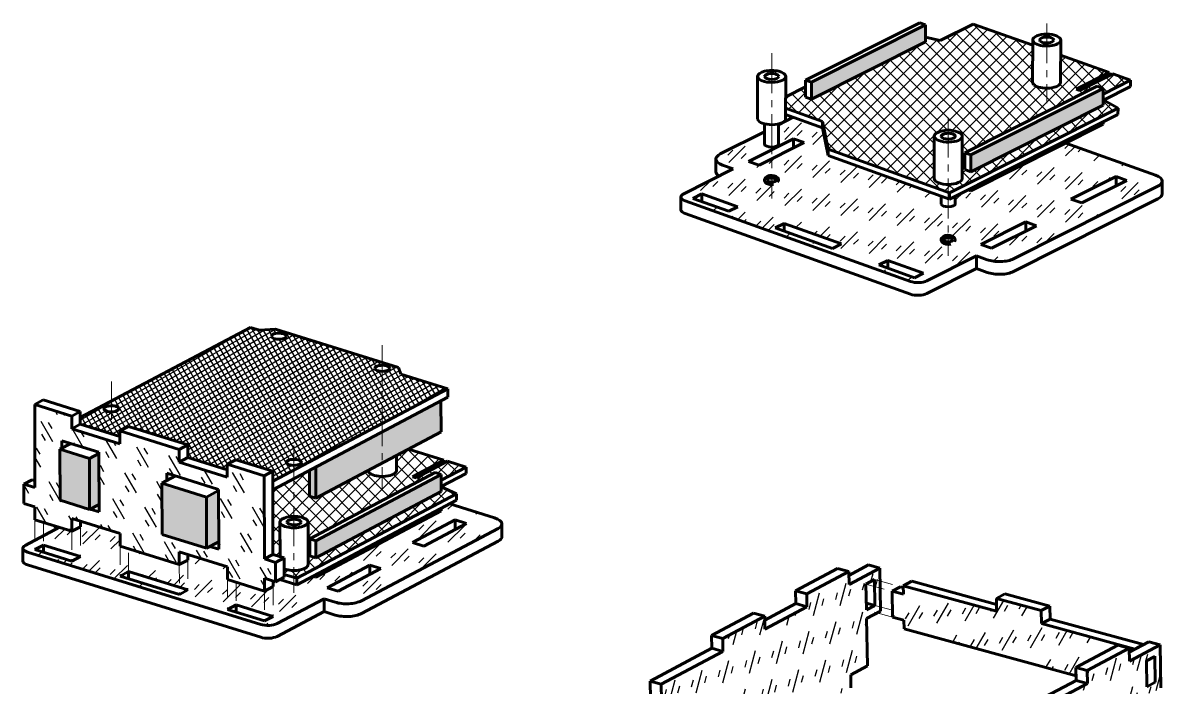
# Model space of a CAD drawing. Header units: millimetres. Extents: x 24 to 275, y 4 to 288.
# Drawn here: x 29.2 to 273.1, y 145.7 to 288 of the extents above; entities that cross this region are included whole.
import ezdxf

# ---------------------------------------------------------------- set-up
doc = ezdxf.new("R2010")
doc.units = ezdxf.units.MM
for name, pattern in [('K5LT_AXLED', [13.055606, 8.555606, -1.5, 1.5, -1.5]), ('K5LT_BASIC', [0]), ('K5LT_DASHED', [6, 4, -2])]:
    doc.linetypes.add(name, pattern=pattern)
pattern_1 = [(45, (0, 0), (4e-16, 7.07107), [5, -3.5]), (45, (2.6517, 0.884), (4e-16, 7.07107), [1.5, -7]), (45, (-0.177, 1.591), (4e-16, 7.07107), [1.5, -7])]
pattern_2 = [(45, (0, 0), (-1.414214, 1.414214), []), (135, (0, 0), (-1.414214, -1.414214), [])]

msp = doc.modelspace()

# ---------------------------------------------------------------- hatches: boundary and pattern name
h = msp.add_hatch()
h.set_pattern_fill('Неметалл', angle=45, style=0, pattern_type=0)
h.set_pattern_definition(pattern_2)
h.paths.add_polyline_path([(222.46, 283.97), (198.01, 271.67), (196.74, 272.12), (196.75, 274.33), (192.52, 272.2), (192.51, 269.74), (200.37, 266.93), (201.59, 260.96), (227.61, 251.65), (263.66, 269.78), (260.46, 271.52), (260.46, 270.38), (232.14, 256.13), (230.88, 256.59), (230.89, 260.21), (259.21, 274.45), (260.47, 274), (260.47, 272.78), (266.34, 275.74), (262.52, 277.11), (255.44, 273.55), (254.67, 273.82), (261.75, 277.38), (251.38, 281.09), (251.38, 275.29), (250.61, 274.45), (248.54, 274.03), (246.37, 274.35), (245.65, 274.77), (245.38, 275.3), (245.39, 283.24), (232.67, 287.78), (225.59, 284.22), (222.46, 284.93)])
h.paths.add_polyline_path([(224.33, 263.75), (225.09, 264.6), (227.16, 265.02), (229.33, 264.69), (230.32, 263.81), (230.33, 263.74), (230.31, 254.69), (229.55, 253.84), (227.48, 253.42), (225.31, 253.75), (224.32, 254.61), (224.31, 254.7)])
at = {"true_color": 0x7f7f7f}
h = msp.add_hatch(color=8, dxfattribs=at)
h.paths.add_polyline_path([(232.14, 256.13), (260.46, 270.38), (260.47, 274), (232.15, 259.76)])
h.paths.add_polyline_path([(222.47, 287.59), (198.01, 275.29), (198.01, 271.67), (222.46, 283.97)])
h = msp.add_hatch()
h.set_pattern_fill('Стекло', angle=45, style=0, pattern_type=0)
h.set_pattern_definition(pattern_1)
h.paths.add_polyline_path([(225.81, 250.94), (201.59, 259.6), (200.37, 265.57), (194.14, 267.8), (191.01, 266.22), (191, 262.06), (190.56, 261.61), (189.5, 261.42), (188.44, 261.61), (188.01, 262.02), (188, 262.06), (188.01, 264.71), (178.53, 259.95), (177.59, 258.86), (178.36, 257.85), (179.01, 257.56), (181.31, 256.73), (170.69, 251.39), (170.1, 250.71), (170.83, 249.96), (170.99, 249.9), (219.21, 232.65), (221.04, 232.41), (222.73, 232.78), (233.35, 238.12), (235.65, 237.3), (238.41, 236.9), (241.18, 237.45), (241.29, 237.5), (272.18, 253.04), (273.12, 254.12), (272.34, 255.13), (271.69, 255.43), (252.49, 262.29), (232.14, 252.06), (231.55, 252.27), (228.81, 250.89), (228.81, 249.26), (228.37, 248.81), (227.31, 248.62), (226.24, 248.81), (225.81, 249.22), (225.81, 249.26)])
h.paths.add_polyline_path([(204.44, 240.7), (202.51, 239.73), (190.27, 244.11), (192.2, 245.08)])
h.paths.add_polyline_path([(214.39, 237.15), (222.05, 234.41), (220.12, 233.44), (212.46, 236.17)])
h.paths.add_polyline_path([(226.29, 241.56), (226.59, 241.86), (227.3, 241.98), (227.94, 241.88), (228.29, 241.59), (228.29, 241.56), (228, 241.26), (227.29, 241.14), (226.59, 241.26)])
h.paths.add_polyline_path([(196.48, 262.39), (186.82, 257.53), (184.53, 258.35), (194.18, 263.21)])
h.paths.add_polyline_path([(190.49, 254.36), (190.2, 254.06), (189.49, 253.94), (188.78, 254.06), (188.49, 254.36), (188.78, 254.66), (189.49, 254.79), (190.13, 254.69), (190.49, 254.4)])
h.paths.add_polyline_path([(234.28, 240.56), (243.93, 245.41), (246.23, 244.59), (236.57, 239.74)])
h.paths.add_polyline_path([(182.25, 248.64), (180.32, 247.67), (172.66, 250.41), (174.59, 251.38)])
h.paths.add_polyline_path([(253.58, 250.27), (263.24, 255.13), (265.53, 254.3), (255.88, 249.45)])
h = msp.add_hatch()
h.set_pattern_fill('Неметалл', angle=30, style=0, pattern_type=0)
h.set_pattern_definition([(30, (0, 0), (-0.5, 0.8660254), []), (120, (0, 0), (-0.8660254, -0.5), [])])
h.paths.add_polyline_path([(74.82, 194.45), (82.74, 191.98), (82.75, 189.85), (120.19, 209.68), (110.12, 212.81), (109.67, 214.23), (83.28, 222.43), (79.92, 222.2), (77.93, 222.81), (41.52, 203.53), (41.52, 202.05), (50, 199.42), (49.99, 200.62), (51.82, 201.59), (64.51, 197.65), (64.51, 194.91), (72.99, 192.27), (72.99, 193.48)])
h.paths.add_polyline_path([(85.65, 193.9), (86.12, 194.36), (87.25, 194.55), (88.23, 194.42), (88.84, 193.99), (88.85, 193.91), (88.39, 193.45), (87.26, 193.25), (86.12, 193.44)])
h.paths.add_polyline_path([(85.64, 220.92), (85.17, 220.46), (84.04, 220.27), (82.91, 220.45), (82.44, 220.91), (82.91, 221.37), (84.04, 221.57), (85.01, 221.43), (85.63, 221)])
h.paths.add_polyline_path([(107.76, 214.04), (107.29, 213.58), (106.16, 213.39), (105.03, 213.58), (104.56, 214.04), (105.03, 214.5), (106.16, 214.69), (107.14, 214.56), (107.75, 214.13)])
h.paths.add_polyline_path([(49.77, 205.39), (49.3, 204.93), (48.17, 204.73), (47.04, 204.92), (46.57, 205.38), (47.03, 205.84), (48.17, 206.03), (49.14, 205.9), (49.75, 205.47)])
h = msp.add_hatch()
h.set_pattern_fill('Стекло', angle=-60, style=0, pattern_type=0)
h.set_pattern_definition([(-60, (0, 0), (6.83013, -1.83013), [5, -3.5]), (-60, (0.1675, -2.79), (6.83013, -1.83013), [1.5, -7]), (-60, (1.5825, -0.241), (6.83013, -1.83013), [1.5, -7])])
h.paths.add_polyline_path([(80.94, 173.21), (80.92, 191.01), (72.99, 193.48), (72.99, 190.74), (62.68, 193.94), (62.68, 196.68), (49.99, 200.62), (50, 197.88), (39.69, 201.08), (39.69, 203.82), (31.76, 206.29), (31.79, 188.49), (29.41, 189.23), (29.41, 185.09), (31.79, 184.36), (31.8, 181.61), (39.73, 179.15), (39.72, 181.89), (50.03, 178.69), (50.03, 175.95), (62.72, 172.01), (62.72, 174.75), (73.02, 171.54), (73.03, 168.8), (80.96, 166.34), (80.95, 169.08), (83.33, 168.34), (83.32, 172.47)])
h.paths.add_polyline_path([(71.15, 176.86), (71.15, 175.32), (69.27, 175.91), (68.53, 175.51), (59.02, 178.47), (59, 189.44), (60.04, 189.99), (60.03, 191.57), (71.13, 188.12)])
h.paths.add_polyline_path([(45.54, 183.28), (43.66, 183.86), (43.53, 183.79), (37.19, 185.77), (37.17, 196.73), (37.6, 196.96), (37.6, 198.54), (45.52, 196.07)])
at = {"true_color": 0x282828}
h = msp.add_hatch(color=250, dxfattribs=at)
h.paths.add_polyline_path([(103.19, 192.2), (118.75, 200.43), (118.73, 207.08), (91.92, 192.88), (91.93, 186.23)])
h.paths.add_polyline_path([(68.51, 186.48), (68.53, 175.51), (71.15, 176.9), (71.13, 187.87)])
h.paths.add_polyline_path([(45.54, 184.86), (45.52, 195.83), (43.51, 194.76), (43.53, 183.79)])
at = {"true_color": 0xc0c0c0}
h = msp.add_hatch(color=9, dxfattribs=at)
h.paths.add_polyline_path([(67.17, 24.86), (57.37, 27.23), (57.53, 16.03), (67.34, 13.67)])
h.paths.add_polyline_path([(41.53, 20.33), (41.36, 31.52), (34.83, 33.1), (34.99, 21.9)])
h.paths.add_polyline_path([(233.52, 106.63), (233.62, 100.94), (234.94, 100.58), (234.82, 107.32)])
h.paths.add_polyline_path([(68.51, 186.48), (59, 189.44), (59.02, 178.47), (68.53, 175.51)])
h.paths.add_polyline_path([(37.17, 196.73), (37.19, 185.77), (43.53, 183.79), (43.51, 194.76)])
h.paths.add_polyline_path([(90.61, 192.19), (90.62, 186.64), (91.93, 186.23), (91.92, 192.88)])
h = msp.add_hatch()
h.set_pattern_fill('Неметалл', angle=45, style=0, pattern_type=0)
h.set_pattern_definition(pattern_2)
h.paths.add_polyline_path([(103.19, 192.2), (91.93, 186.23), (90.62, 186.64), (90.61, 192.19), (82.75, 188.02), (82.77, 174.18), (84.29, 173.71), (84.27, 181.1), (85.04, 181.92), (87.11, 182.33), (89.27, 182.02), (90.27, 181.18), (90.27, 181.11), (90.29, 171.98), (89.53, 171.16), (87.46, 170.75), (86.02, 170.86), (85.15, 171.11), (85.16, 169.92), (87.9, 169.07), (122.03, 187.14), (118.78, 188.69), (118.78, 187.65), (91.97, 173.45), (90.66, 173.85), (90.65, 177.51), (117.47, 191.71), (118.77, 191.3), (118.78, 190.08), (124.1, 192.9), (120.13, 194.13), (113.43, 190.58), (112.64, 190.82), (119.34, 194.37), (111.75, 196.73), (109.19, 195.37), (109.19, 192.11), (108.43, 191.3), (106.36, 190.89), (104.2, 191.2), (103.54, 191.53), (103.19, 192.1)])
at = {"true_color": 0x7f7f7f}
msp.add_hatch(color=8, dxfattribs=at).paths.add_polyline_path([(91.97, 173.45), (118.78, 187.65), (118.77, 191.3), (91.96, 177.1)])
h = msp.add_hatch()
h.set_pattern_fill('Стекло', angle=45, style=0, pattern_type=0)
h.set_pattern_definition(pattern_1)
h.paths.add_polyline_path([(30.19, 174.69), (80.14, 159.17), (81.99, 158.97), (83.65, 159.36), (93.7, 164.69), (96.08, 163.95), (98.94, 163.63), (101.63, 164.23), (101.69, 164.26), (130.94, 179.75), (131.77, 180.74), (131, 181.7), (130.21, 182.02), (120.6, 185.01), (118.78, 184.05), (118.79, 183.53), (91.97, 169.34), (91.36, 169.52), (87.91, 167.69), (84.25, 168.83), (83.33, 168.34), (82.78, 168.51), (82.78, 167.31), (80.96, 166.34), (73.03, 168.8), (73.02, 171.54), (64.55, 174.18), (64.55, 172.97), (62.72, 172.01), (50.03, 175.95), (50.03, 178.69), (41.55, 181.32), (41.55, 180.12), (39.73, 179.15), (37.04, 179.99), (29.73, 176.12), (29.22, 175.5), (29.95, 174.78)])
h.paths.add_polyline_path([(64.56, 166.58), (62.73, 165.61), (50.04, 169.55), (51.87, 170.52)])
h.paths.add_polyline_path([(73.04, 162.41), (74.87, 163.37), (82.79, 160.91), (80.97, 159.94)])
h.paths.add_polyline_path([(94.37, 167.04), (103.51, 171.88), (105.89, 171.14), (96.75, 166.3)])
h.paths.add_polyline_path([(41.56, 173.72), (39.74, 172.75), (31.81, 175.22), (33.64, 176.18)])
h.paths.add_polyline_path([(112.65, 176.72), (121.8, 181.56), (124.17, 180.83), (115.03, 175.98)])
h = msp.add_hatch()
h.set_pattern_fill('Стекло', angle=75, style=0, pattern_type=0)
h.set_pattern_definition([(75, (0, 0), (-3.535534, 6.123724), [5, -3.5]), (75, (1.8545, 2.0913), (-3.53553, 6.123724), [1.5, -7]), (75, (-0.9486, 1.2894), (-3.535534, 6.123724), [1.5, -7])])
h.paths.add_polyline_path([(188.09, 158.2), (188.04, 160.97), (179.04, 156.19), (179.1, 153.42), (165.9, 146.41), (166.18, 131.2), (167.98, 132.15), (168.06, 128), (179.45, 134.06), (179.5, 131.29), (188.5, 136.07), (188.45, 138.84), (197.44, 143.62), (197.49, 140.85), (206.49, 145.63), (206.44, 148.4), (210.04, 150.31), (209.85, 160.45), (212.85, 162.04), (212.68, 171.27), (206.08, 167.76), (206.03, 170.53), (197.03, 165.75), (197.08, 162.98)])
h.paths.add_polyline_path([(209.81, 162.3), (209.71, 167.83), (211.51, 168.78), (211.61, 163.25)])
h.paths.add_polyline_path([(239.1, 136.99), (225.91, 129.98), (226.19, 114.76), (227.99, 115.72), (228.07, 111.57), (239.46, 117.62), (239.51, 114.85), (248.5, 119.63), (248.45, 122.4), (257.45, 127.18), (257.5, 124.41), (266.49, 129.19), (266.44, 131.96), (270.04, 133.87), (269.85, 144.01), (272.85, 145.61), (272.68, 154.83), (266.09, 151.32), (266.03, 154.09), (257.04, 149.31), (257.09, 146.54), (248.1, 141.77), (248.05, 144.53), (239.05, 139.75)])
h.paths.add_polyline_path([(269.82, 145.86), (269.72, 151.39), (271.52, 152.35), (271.54, 152.36), (271.64, 146.83), (271.62, 146.81)])
h.paths.add_polyline_path([(103.53, 37.9), (103.49, 40.69), (94.84, 36.17), (94.88, 33.38), (82.2, 26.75), (82.42, 11.37), (84.15, 12.28), (84.15, 12.26), (84.22, 8.06), (95.17, 13.78), (103.82, 18.3), (112.47, 22.82), (121.12, 27.34), (124.58, 29.15), (124.43, 39.41), (127.31, 40.92), (127.17, 50.25), (120.83, 46.94), (120.79, 49.73), (112.14, 45.21), (112.18, 42.42)])
h.paths.add_polyline_path([(124.4, 41.28), (124.32, 46.88), (126.05, 47.78), (126.07, 47.79), (126.15, 42.2), (126.13, 42.18)])
h.paths.add_polyline_path([(38.98, 39.65), (58.34, 49.77), (51.71, 51.37), (50.43, 50.7), (50.42, 51.68), (48.02, 52.26), (41.74, 48.97), (41.78, 46.18), (34.48, 42.36), (38.95, 41.28)])
h = msp.add_hatch()
h.set_pattern_fill('Стекло', angle=60, style=0, pattern_type=0)
h.set_pattern_definition([(60, (0, 0), (-1.83013, 6.83013), [5, -3.5]), (60, (2.3325, 1.54), (-1.83013, 6.83013), [1.5, -7]), (60, (-0.5825, 1.491), (-1.83013, 6.83013), [1.5, -7])])
h.paths.add_polyline_path([(217.85, 158.26), (254.67, 148.17), (254.64, 149.97), (263.63, 154.75), (266.03, 154.09), (266.05, 153.24), (267.28, 153.89), (247.28, 159.37), (247.23, 162.14), (237.63, 164.77), (237.68, 162), (217.68, 167.48), (217.71, 165.64), (215.31, 166.29), (215.41, 160.76), (217.81, 160.1)])
h.paths.add_polyline_path([(118.14, 50.23), (102.12, 54.09), (98.84, 52.38), (105.68, 50.73), (106.27, 49.49), (113.43, 47.76)])

# ---------------------------------------------------------------- linework, layer by layer
at = {"color": 5, "linetype": 'K5LT_BASIC', "lineweight": 60, "true_color": 0x0000ff}
for p, q in [((221.21, 288.04), (196.75, 275.74)), ((222.47, 287.59), (221.21, 288.04)), ((198.01, 275.29), (222.47, 287.59)), ((222.46, 283.97), (222.47, 287.59)), ((232.67, 287.78), (225.59, 284.22)), ((245.39, 283.24), (232.67, 287.78)), ((198.01, 271.67), (222.46, 283.97)), ((225.59, 284.22), (222.46, 284.93)), ((245.38, 275.3), (245.39, 284.36)), ((251.38, 275.29), (251.39, 284.35)), ((261.75, 277.38), (251.38, 281.09)), ((186.51, 267.5), (186.52, 276.56)), ((192.51, 267.49), (192.52, 276.55)), ((196.74, 272.12), (196.75, 275.74)), ((196.75, 275.74), (198.01, 275.29)), ((254.67, 273.82), (261.75, 277.38)), ((262.52, 277.11), (255.44, 273.55)), ((260.47, 272.78), (266.34, 275.74)), ((261.75, 276.72), (261.75, 277.38)), ((266.34, 275.74), (262.52, 277.11)), ((266.34, 274.38), (266.34, 275.74)), ((196.75, 274.33), (192.52, 272.2)), ((198.01, 271.67), (198.01, 275.29)), ((259.21, 274.45), (230.89, 260.21)), ((232.15, 259.76), (260.47, 274)), ((255.44, 273.55), (254.67, 273.82)), ((260.47, 274), (259.21, 274.45)), ((260.46, 270.38), (260.47, 274)), ((260.56, 271.47), (266.34, 274.38)), ((196.74, 272.12), (198.01, 271.67)), ((263.66, 269.78), (260.46, 271.52)), ((192.51, 269.74), (200.37, 266.93)), ((192.51, 268.38), (200.37, 265.57)), ((227.61, 251.65), (263.66, 269.78)), ((227.61, 250.29), (263.65, 268.42)), ((232.14, 256.13), (260.46, 270.38)), ((263.65, 268.42), (263.66, 269.78)), ((188, 262.06), (188.01, 266.39)), ((191, 262.06), (191.01, 266.39)), ((194.14, 267.8), (191.01, 266.22)), ((200.37, 265.57), (200.37, 266.93)), ((200.37, 266.93), (201.59, 260.96)), ((232.14, 252.06), (260.46, 266.3)), ((260.46, 266.3), (260.46, 266.81)), ((188.01, 264.71), (178.53, 259.95)), ((200.37, 265.57), (201.59, 259.6)), ((224.31, 254.7), (224.33, 263.75)), ((230.31, 254.69), (230.33, 263.74)), ((194.18, 263.21), (184.53, 258.35)), ((186.82, 257.53), (196.48, 262.39)), ((196.48, 262.39), (194.18, 263.21)), ((194.18, 261.23), (194.18, 263.21)), ((271.69, 255.43), (252.49, 262.29)), ((177.59, 258.86), (177.58, 256.14)), ((201.59, 259.6), (201.59, 260.96)), ((201.59, 260.96), (227.61, 251.65)), ((201.59, 259.6), (227.61, 250.29)), ((230.88, 256.59), (230.89, 260.21)), ((230.89, 260.21), (232.15, 259.76)), ((232.14, 256.13), (232.15, 259.76)), ((181.31, 256.73), (170.69, 251.39)), ((179.01, 257.56), (181.31, 256.73)), ((184.53, 258.35), (186.82, 257.53)), ((230.88, 256.59), (232.14, 256.13)), ((263.24, 255.13), (253.58, 250.27)), ((255.88, 249.45), (265.53, 254.3)), ((263.23, 253.15), (263.24, 255.13)), ((265.53, 254.3), (263.24, 255.13)), ((273.12, 254.12), (273.11, 251.41)), ((174.59, 251.38), (172.66, 250.41)), ((182.25, 248.64), (174.59, 251.38)), ((174.59, 249.72), (174.59, 251.38)), ((227.61, 250.29), (227.61, 251.65)), ((231.55, 252.27), (232.14, 252.06)), ((232.14, 252.06), (232.14, 252.57)), ((241.29, 237.5), (272.18, 253.04)), ((170.1, 250.71), (170.1, 248)), ((170.99, 249.9), (219.21, 232.65)), ((172.66, 250.41), (180.32, 247.67)), ((225.81, 249.26), (225.81, 250.94)), ((228.81, 249.26), (228.81, 250.89)), ((241.28, 234.78), (272.17, 250.32)), ((253.58, 250.27), (255.88, 249.45)), ((170.99, 247.18), (219.21, 229.94)), ((180.32, 247.67), (182.25, 248.64)), ((192.2, 245.08), (190.27, 244.11)), ((190.27, 244.11), (202.51, 239.73)), ((204.44, 240.7), (192.2, 245.08)), ((192.2, 243.42), (192.2, 245.08)), ((243.93, 245.41), (234.28, 240.56)), ((236.57, 239.74), (246.23, 244.59)), ((246.23, 244.59), (243.93, 245.41)), ((243.93, 243.44), (243.93, 245.41)), ((202.51, 239.73), (204.44, 240.7)), ((234.28, 240.56), (236.57, 239.74)), ((214.39, 237.15), (212.46, 236.17)), ((222.05, 234.41), (214.39, 237.15)), ((214.39, 235.48), (214.39, 237.15)), ((222.73, 232.78), (233.35, 238.12)), ((233.35, 235.4), (233.35, 238.12)), ((233.35, 238.12), (235.65, 237.3)), ((212.46, 236.17), (220.12, 233.44)), ((220.12, 233.44), (222.05, 234.41)), ((222.73, 230.06), (233.35, 235.4)), ((233.35, 235.4), (235.65, 234.58)), ((41.52, 203.53), (77.93, 222.81)), ((77.93, 222.81), (79.92, 222.2)), ((79.92, 222.2), (83.28, 222.43)), ((83.28, 222.43), (109.67, 214.23)), ((109.67, 214.23), (110.12, 212.81)), ((110.12, 212.81), (120.19, 209.68)), ((120.19, 209.68), (82.75, 189.85)), ((120.2, 207.85), (82.75, 188.02)), ((120.19, 209.68), (120.2, 207.85)), ((33.59, 207.26), (31.76, 206.29)), ((31.79, 188.49), (31.76, 206.29)), ((31.76, 206.29), (39.69, 203.82)), ((41.52, 204.79), (33.59, 207.26)), ((118.73, 207.08), (118.75, 200.43)), ((39.69, 203.82), (41.52, 204.79)), ((39.69, 201.08), (39.69, 203.82)), ((41.52, 202.05), (41.52, 204.79)), ((41.52, 202.05), (39.69, 201.08)), ((50, 197.88), (39.69, 201.08)), ((41.52, 202.05), (50, 199.42)), ((51.82, 201.59), (49.99, 200.62)), ((49.99, 200.62), (62.68, 196.68)), ((50, 197.88), (49.99, 200.62)), ((64.51, 197.65), (51.82, 201.59)), ((118.75, 200.43), (91.93, 186.23)), ((37.17, 196.73), (39.48, 197.95)), ((45.52, 196.07), (37.6, 198.54)), ((37.6, 198.54), (37.6, 196.96)), ((39.43, 197.93), (39.43, 197.97)), ((62.68, 196.68), (64.51, 197.65)), ((64.51, 194.91), (64.51, 197.65)), ((37.17, 196.73), (37.19, 185.77)), ((43.51, 194.76), (37.17, 196.73)), ((45.52, 195.83), (43.51, 194.76)), ((45.54, 183.28), (45.52, 196.07)), ((62.68, 193.94), (62.68, 196.68)), ((109.19, 192.11), (109.19, 195.37)), ((119.34, 194.37), (111.75, 196.73)), ((43.51, 194.76), (43.53, 183.79)), ((64.51, 194.91), (62.68, 193.94)), ((72.99, 190.74), (62.68, 193.94)), ((64.51, 194.91), (72.99, 192.27)), ((74.82, 194.45), (72.99, 193.48)), ((72.99, 190.74), (72.99, 193.48)), ((72.99, 193.48), (80.92, 191.01)), ((82.74, 191.98), (74.82, 194.45)), ((91.92, 192.88), (91.93, 186.23)), ((112.64, 190.82), (119.34, 194.37)), ((120.13, 194.13), (113.43, 190.58)), ((118.78, 190.08), (124.1, 192.9)), ((119.34, 193.71), (119.34, 194.37)), ((124.1, 192.9), (120.13, 194.13)), ((124.1, 191.53), (124.1, 192.9)), ((59, 189.44), (61.91, 190.98)), ((71.13, 188.12), (60.03, 191.57)), ((60.03, 191.57), (60.04, 189.99)), ((61.86, 190.95), (61.86, 191)), ((80.92, 191.01), (82.74, 191.98)), ((80.92, 191.01), (80.94, 173.21)), ((82.77, 174.18), (82.74, 191.98)), ((90.61, 192.19), (90.62, 186.64)), ((117.47, 191.71), (90.65, 177.51)), ((91.96, 177.1), (118.77, 191.3)), ((103.19, 192.1), (103.19, 192.2)), ((113.43, 190.58), (112.64, 190.82)), ((118.77, 191.3), (117.47, 191.71)), ((118.78, 187.65), (118.77, 191.3)), ((118.78, 188.71), (124.1, 191.53)), ((31.24, 190.19), (29.41, 189.23)), ((29.41, 189.23), (29.41, 185.09)), ((29.41, 189.23), (31.79, 188.49)), ((31.78, 190.02), (31.24, 190.19)), ((68.51, 186.48), (59, 189.44)), ((59, 189.44), (59.02, 178.47)), ((71.13, 187.87), (68.51, 186.48)), ((71.15, 175.32), (71.13, 188.12)), ((122.03, 187.14), (118.78, 188.69)), ((43.53, 183.79), (37.19, 185.77)), ((68.51, 186.48), (68.53, 175.51)), ((87.9, 169.07), (122.03, 187.14)), ((87.91, 167.69), (122.03, 185.77)), ((91.93, 186.23), (90.62, 186.64)), ((91.97, 173.45), (118.78, 187.65)), ((122.03, 185.77), (122.03, 187.14)), ((31.79, 184.36), (29.41, 185.09)), ((31.79, 184.36), (31.8, 181.61)), ((45.54, 184.86), (43.53, 183.79)), ((43.66, 183.86), (45.54, 183.28)), ((45.54, 184.82), (45.49, 184.83)), ((91.97, 169.34), (118.79, 183.53)), ((118.79, 183.53), (118.78, 184.05)), ((130.21, 182.02), (120.6, 185.01)), ((39.73, 179.15), (31.8, 181.61)), ((50.03, 178.69), (39.72, 181.89)), ((39.72, 181.89), (39.73, 179.15)), ((41.55, 181.32), (41.55, 180.12)), ((84.29, 173.71), (84.27, 181.1)), ((90.29, 171.98), (90.27, 181.11)), ((121.8, 181.56), (112.65, 176.72)), ((115.03, 175.98), (124.17, 180.83)), ((124.17, 180.83), (121.8, 181.56)), ((121.8, 179.57), (121.8, 181.56)), ((131.77, 180.74), (131.78, 178)), ((37.04, 179.99), (29.73, 176.12)), ((41.55, 180.12), (39.73, 179.15)), ((50.03, 178.69), (50.03, 175.95)), ((68.53, 175.51), (59.02, 178.47)), ((101.69, 164.26), (130.94, 179.75)), ((33.64, 176.18), (31.81, 175.22)), ((41.56, 173.72), (33.64, 176.18)), ((33.64, 174.65), (33.64, 176.18)), ((62.72, 172.01), (50.03, 175.95)), ((71.15, 176.9), (68.53, 175.51)), ((69.27, 175.91), (71.15, 175.32)), ((71.15, 176.86), (71.1, 176.87)), ((90.65, 177.51), (91.96, 177.1)), ((90.66, 173.85), (90.65, 177.51)), ((91.97, 173.45), (91.96, 177.1)), ((101.7, 161.51), (130.95, 177)), ((112.65, 176.72), (115.03, 175.98)), ((29.22, 175.5), (29.22, 172.76)), ((30.19, 174.69), (80.14, 159.17)), ((31.81, 175.22), (39.74, 172.75)), ((39.74, 172.75), (41.56, 173.72)), ((73.02, 171.54), (62.72, 174.75)), ((62.72, 174.75), (62.72, 172.01)), ((64.55, 174.18), (64.55, 172.97)), ((82.77, 174.18), (80.94, 173.21)), ((80.94, 173.21), (83.32, 172.47)), ((85.15, 173.44), (82.77, 174.18)), ((83.32, 172.47), (85.15, 173.44)), ((85.15, 173.44), (85.16, 169.31)), ((90.66, 173.85), (91.97, 173.45)), ((30.2, 171.95), (80.15, 156.43)), ((64.55, 172.97), (62.72, 172.01)), ((73.02, 171.54), (73.03, 168.8)), ((83.32, 172.47), (83.33, 168.34)), ((103.51, 171.88), (94.37, 167.04)), ((96.75, 166.3), (105.89, 171.14)), ((105.89, 171.14), (103.51, 171.88)), ((103.52, 169.89), (103.51, 171.88)), ((203.63, 171.19), (194.63, 166.41)), ((206.03, 170.53), (203.63, 171.19)), ((206.04, 169.68), (210.28, 171.92)), ((212.68, 171.27), (206.08, 167.76)), ((210.28, 171.92), (212.68, 171.27)), ((212.68, 171.27), (212.85, 162.04)), ((51.87, 170.52), (50.04, 169.55)), ((50.04, 169.55), (62.73, 165.61)), ((64.56, 166.58), (51.87, 170.52)), ((51.87, 168.98), (51.87, 170.52)), ((80.96, 166.34), (73.03, 168.8)), ((83.33, 168.34), (80.95, 169.08)), ((80.95, 169.08), (80.96, 166.34)), ((82.78, 168.51), (82.78, 167.31)), ((85.16, 169.31), (83.33, 168.34)), ((84.25, 168.83), (87.91, 167.69)), ((85.16, 169.92), (87.9, 169.07)), ((87.91, 167.69), (87.9, 169.07)), ((91.36, 169.52), (91.97, 169.34)), ((91.97, 169.34), (91.97, 169.85)), ((197.03, 165.75), (206.03, 170.53)), ((206.08, 167.76), (206.03, 170.53)), ((211.51, 168.78), (209.71, 167.83)), ((211.61, 163.25), (211.51, 168.78)), ((217.68, 167.48), (219.5, 168.45)), ((237.65, 163.48), (219.5, 168.45)), ((62.73, 165.61), (64.56, 166.58)), ((82.78, 167.31), (80.96, 166.34)), ((94.37, 167.04), (96.75, 166.3)), ((194.68, 163.64), (194.63, 166.41)), ((194.63, 166.41), (197.03, 165.75)), ((209.71, 167.83), (209.81, 162.3)), ((217.13, 167.26), (215.31, 166.29)), ((215.41, 160.76), (215.31, 166.29)), ((215.31, 166.29), (217.71, 165.64)), ((217.69, 167.11), (217.13, 167.26)), ((217.68, 167.48), (237.68, 162)), ((217.71, 165.64), (217.68, 167.48)), ((83.65, 159.36), (93.7, 164.69)), ((93.71, 161.95), (93.7, 164.69)), ((93.7, 164.69), (96.08, 163.95)), ((188.05, 160.12), (194.68, 163.64)), ((197.08, 162.98), (194.68, 163.64)), ((197.08, 162.98), (197.03, 165.75)), ((211.61, 163.25), (209.79, 163.75)), ((239.45, 165.74), (237.63, 164.77)), ((237.63, 164.77), (247.23, 162.14)), ((237.68, 162), (237.63, 164.77)), ((249.05, 163.11), (239.45, 165.74)), ((74.87, 163.37), (73.04, 162.41)), ((73.04, 162.41), (80.97, 159.94)), ((82.79, 160.91), (74.87, 163.37)), ((74.87, 161.84), (74.87, 163.37)), ((83.65, 156.62), (93.71, 161.95)), ((93.71, 161.95), (96.09, 161.21)), ((185.64, 161.63), (176.64, 156.85)), ((188.04, 160.97), (185.64, 161.63)), ((197.08, 162.98), (188.09, 158.2)), ((209.81, 162.3), (211.61, 163.25)), ((209.85, 160.45), (212.85, 162.04)), ((247.23, 162.14), (249.05, 163.11)), ((247.28, 159.37), (247.23, 162.14)), ((249.1, 160.34), (249.05, 163.11)), ((80.97, 159.94), (82.79, 160.91)), ((179.04, 156.19), (188.04, 160.97)), ((188.09, 158.2), (188.04, 160.97)), ((209.85, 160.45), (210.04, 150.31)), ((217.81, 160.1), (215.41, 160.76)), ((217.85, 158.26), (217.81, 160.1)), ((247.28, 159.37), (249.1, 160.34)), ((247.28, 159.37), (267.28, 153.89)), ((269.11, 154.86), (249.1, 160.34)), ((176.64, 156.85), (179.04, 156.19)), ((176.7, 154.08), (176.64, 156.85)), ((179.1, 153.42), (179.04, 156.19)), ((217.85, 158.26), (254.67, 148.17)), ((163.5, 147.07), (176.7, 154.08)), ((179.1, 153.42), (176.7, 154.08)), ((263.63, 154.75), (254.64, 149.97)), ((257.04, 149.31), (266.03, 154.09)), ((266.03, 154.09), (263.63, 154.75)), ((266.09, 151.32), (266.03, 154.09)), ((266.05, 153.24), (270.28, 155.49)), ((272.68, 154.83), (266.09, 151.32)), ((269.11, 154.86), (267.28, 153.89)), ((270.28, 155.49), (272.68, 154.83)), ((272.68, 154.83), (272.85, 145.61)), ((179.1, 153.42), (165.9, 146.41)), ((269.72, 151.39), (271.54, 152.36)), ((271.52, 152.35), (269.72, 151.39)), ((269.72, 151.39), (269.82, 145.86)), ((269.82, 145.86), (269.72, 151.39)), ((271.62, 146.81), (271.52, 152.35)), ((271.64, 146.83), (271.54, 152.36)), ((210.04, 150.31), (206.44, 148.4)), ((254.69, 147.2), (254.64, 149.97)), ((254.64, 149.97), (257.04, 149.31)), ((257.09, 146.54), (257.04, 149.31)), ((165.9, 146.41), (163.5, 147.07)), ((163.5, 147.07), (163.78, 131.86)), ((165.9, 146.41), (166.18, 131.2)), ((206.44, 148.4), (206.49, 145.63)), ((248.06, 143.68), (254.69, 147.2)), ((257.09, 146.54), (248.1, 141.77)), ((257.09, 146.54), (254.69, 147.2)), ((271.64, 146.83), (269.82, 145.86)), ((269.82, 145.86), (271.62, 146.81))]:
    msp.add_line(p, q, dxfattribs=at)
at = {"color": 30, "linetype": 'K5LT_AXLED', "lineweight": 18, "true_color": 0xff8000}
for p, q in [((248.39, 287.92), (248.39, 270.84)), ((189.52, 281.5), (189.52, 250.41)), ((227.33, 267.76), (227.31, 238.12)), ((106.16, 218.97), (106.16, 188.3)), ((48.17, 211.2), (48.17, 203.04)), ((87.27, 197.54), (87.27, 165.98))]:
    msp.add_line(p, q, dxfattribs=at)
at = {"color": 7, "linetype": 'K5LT_DASHED', "lineweight": 18}
for p, q in [((31.8, 181.61), (31.81, 175.22)), ((33.64, 181.04), (33.64, 176.18)), ((39.73, 179.15), (39.74, 172.75)), ((41.55, 180.12), (41.56, 173.72)), ((50.03, 175.95), (50.04, 169.55)), ((51.87, 170.52), (51.87, 175.38)), ((62.72, 172.01), (62.73, 165.61)), ((64.55, 172.97), (64.56, 166.58)), ((73.03, 168.8), (73.04, 162.41)), ((211.51, 168.78), (217.13, 167.26)), ((74.87, 168.23), (74.87, 163.37)), ((80.96, 166.34), (80.97, 159.94)), ((82.78, 167.31), (82.79, 160.91)), ((209.71, 167.83), (215.31, 166.29)), ((215.41, 160.76), (209.81, 162.3)), ((211.61, 163.25), (215.39, 162.22))]:
    msp.add_line(p, q, dxfattribs=at)
at = {"color": 5, "linetype": 'K5LT_BASIC', "lineweight": 60, "true_color": 0x0000ff}
for centre, major_axis, ratio, start_param, end_param in [((248.39, 284.35), (-3, 0), 0.423955, 3.141593, 6.283185), ((248.39, 284.35), (-3, 0), 0.423955, 0, 0.43257), ((248.39, 284.35), (-3, 0), 0.423955, 0.43257, 3.141593), ((248.39, 284.35), (-1.5, 0), 0.423955, 3.141593, 6.283185), ((248.39, 284.35), (-1.5, 0), 0.423955, 0, 0.43257), ((248.39, 284.35), (-1.5, 0), 0.423955, 0.43257, 3.141593), ((189.52, 276.55), (-3, 0), 0.423955, -3.141593, 0), ((189.52, 276.55), (-3, 0), 0.423955, 0, 0.069603), ((189.52, 276.55), (-3, 0), 0.423955, 0.069603, 3.141593), ((189.52, 276.55), (-1.5, 0), 0.423955, -3.141593, 0), ((189.52, 276.55), (-1.5, 0), 0.423955, 0, 0.069603), ((189.52, 276.55), (-1.5, 0), 0.423955, 0.069603, 3.141593), ((248.38, 275.3), (-3, 0), 0.423955, 0, 0.43257), ((248.38, 275.3), (-3, 0), 0.423955, 0.43257, 3.141593), ((189.51, 267.49), (-3, 0), 0.423955, 0, 0.069603), ((189.51, 267.49), (-3, 0), 0.423955, 0.069603, 3.141593), ((227.33, 263.75), (-3, 0), 0.423955, -3.141593, 0), ((227.33, 263.75), (-3, 0), 0.423955, 0, 0.069288), ((227.33, 263.75), (-3, 0), 0.423955, 0.069288, 3.141593), ((227.33, 263.75), (-1.5, 0), 0.423955, -3.141593, 0), ((227.33, 263.75), (-1.5, 0), 0.423955, 0, 0.069288), ((227.33, 263.75), (-1.5, 0), 0.423955, 0.069288, 3.141593), ((189.5, 262.06), (-1.5, 0), 0.423955, 0, 0.069603), ((189.5, 262.06), (-1.5, 0), 0.423955, 0.069603, 3.141593), ((181.59, 258.85), (-4, 0.01), 0.423955, -0.698579, 0), ((181.59, 258.85), (-4, 0.01), 0.423955, 0, 0.872217), ((181.58, 256.13), (-4, 0.01), 0.423955, 0, 0.58798), ((189.49, 254.36), (1.51, 0.02), 0.661698, -0.52585, 4.963925), ((189.49, 254.36), (-1, 0.001), 0.423955, -2.269376, 0), ((189.49, 254.36), (-1, 0.001), 0.423955, 0, 3.141593), ((189.49, 254.36), (-1, 0.001), 0.423955, 3.141593, 4.01381), ((227.31, 254.69), (-3, 0), 0.423955, 0, 0.069288), ((227.31, 254.69), (-3, 0), 0.423955, 0.069288, 3.141593), ((269.12, 254.13), (4, -0.01), 0.423955, 0, 0.872217), ((269.12, 254.13), (4, -0.01), 0.423955, -0.698579, 0), ((172.6, 250.71), (-2.5, 0), 0.423955, -0.698579, 0), ((269.11, 251.41), (4, -0.01), 0.423955, -0.698579, 0), ((172.6, 250.71), (-2.5, 0), 0.423955, 0, 0.872217), ((227.31, 249.26), (-1.5, 0), 0.423955, 0, 0.069288), ((227.31, 249.26), (-1.5, 0), 0.423955, 0.069288, 3.141593), ((172.6, 247.99), (-2.5, 0), 0.423955, 0, 0.872217), ((227.29, 241.56), (1.51, 0.02), 0.661698, -0.482025, 5.096259), ((227.29, 241.56), (-1, 0.001), 0.423955, -2.269376, 0), ((227.29, 241.56), (-1, 0.001), 0.423955, 0, 3.141593), ((227.29, 241.56), (-1, 0.001), 0.423955, 3.141593, 4.01381), ((238.22, 238.59), (4, -0.01), 0.423955, -2.269376, -0.698579), ((238.22, 235.87), (4, -0.01), 0.423955, -2.269376, -0.698579), ((220.82, 233.46), (2.5, 0), 0.423955, -2.269376, -0.698579), ((220.82, 230.74), (2.5, 0), 0.423955, -2.269376, -0.698579), ((84.04, 220.92), (-1.6, 0), 0.405999, -2.226743, 0), ((84.04, 220.92), (-1.6, 0), 0.405999, 0, 3.141593), ((84.04, 220.92), (-1.6, 0), 0.405999, 3.141593, 4.056443), ((106.16, 214.04), (-1.6, 0), 0.405999, -2.226743, 0), ((106.16, 214.04), (-1.6, 0), 0.405999, 0, 3.141593), ((106.16, 214.04), (-1.6, 0), 0.405999, 3.141593, 4.056443), ((48.17, 205.38), (-1.6, 0), 0.405999, -2.226743, 0), ((48.17, 205.38), (-1.6, 0), 0.405999, 0, 3.141593), ((48.17, 205.38), (-1.6, 0), 0.405999, 3.141593, 4.056443), ((87.25, 193.9), (-1.6, 0), 0.405999, -2.226743, 0), ((87.25, 193.9), (-1.6, 0), 0.405999, 0, 3.141593), ((87.25, 193.9), (-1.6, 0), 0.405999, 3.141593, 4.056443), ((106.19, 192.11), (-3, 0), 0.405999, 0, 0.487116), ((106.19, 192.11), (-3, 0), 0.405999, 0.487116, 3.141593), ((87.27, 181.11), (3, 0), 0.405999, 0, 3.141593), ((87.27, 181.11), (3, 0), 0.405999, 3.141593, 4.276477), ((87.27, 181.11), (1.5, 0), 0.405999, 0, 3.141593), ((87.27, 181.11), (1.5, 0), 0.405999, 3.141593, 4.276477), ((87.27, 181.11), (3, 0), 0.405999, -2.006708, 0), ((87.27, 181.11), (1.5, 0), 0.405999, -2.006708, 0), ((127.77, 180.73), (4, 0.01), 0.405999, 0, 0.91485), ((127.77, 180.73), (4, 0.01), 0.405999, -0.655946, 0), ((39.85, 180.73), (-4, -0.01), 0.405999, 0.255713, 0.631426), ((31.72, 175.5), (-2.5, 0), 0.405999, -0.655946, 0), ((127.78, 177.99), (4, 0.01), 0.405999, -0.655946, 0), ((31.72, 175.5), (-2.5, 0), 0.405999, 0, 0.91485), ((31.72, 172.76), (-2.5, 0), 0.405999, 0, 0.91485), ((87.29, 171.97), (3, 0), 0.405999, -2.362989, -2.006708), ((87.29, 171.97), (3, 0), 0.405999, -2.006708, 0), ((98.52, 165.24), (4, 0.01), 0.405999, -2.226743, -0.655946), ((98.52, 162.5), (4, 0.01), 0.405999, -2.226743, -0.655946), ((81.67, 159.98), (2.5, 0), 0.405999, -2.226743, -0.655946), ((81.67, 157.24), (2.5, 0), 0.405999, -2.226743, -0.655946)]:
    msp.add_ellipse(centre, major_axis=major_axis, ratio=ratio, start_param=start_param, end_param=end_param, dxfattribs=at)

doc.saveas('drawing.dxf')
